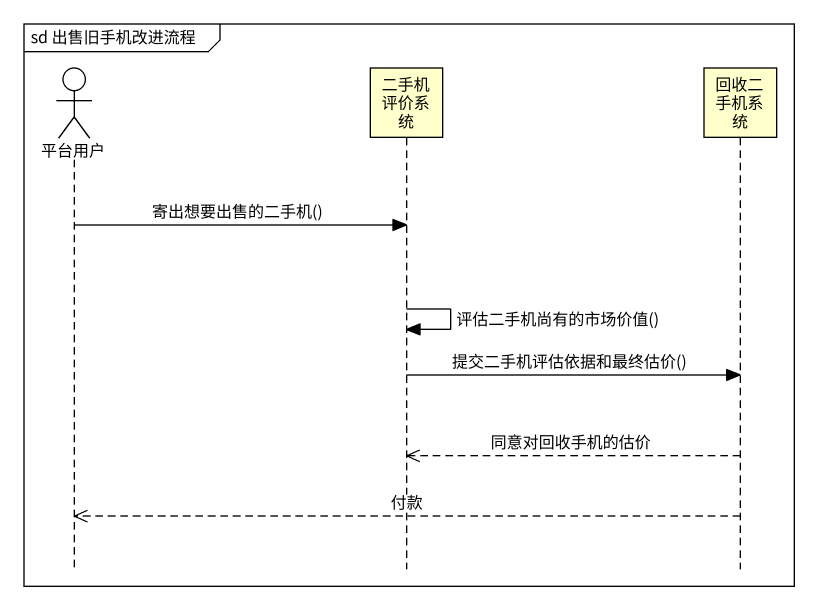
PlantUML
@startuml
mainframe sd 出售旧手机改进流程
hide footbox
actor 平台用户
participant 二手机评价系统
participant 回收二手机系统

平台用户 -> 二手机评价系统 : 寄出想要出售的二手机()
二手机评价系统 -> 二手机评价系统 : 评估二手机尚有的市场价值()
二手机评价系统 -> 回收二手机系统 : 提交二手机评估依据和最终估价()
回收二手机系统 -->> 二手机评价系统 : 同意对回收手机的估价
回收二手机系统 -->> 平台用户 : 付款
@enduml
